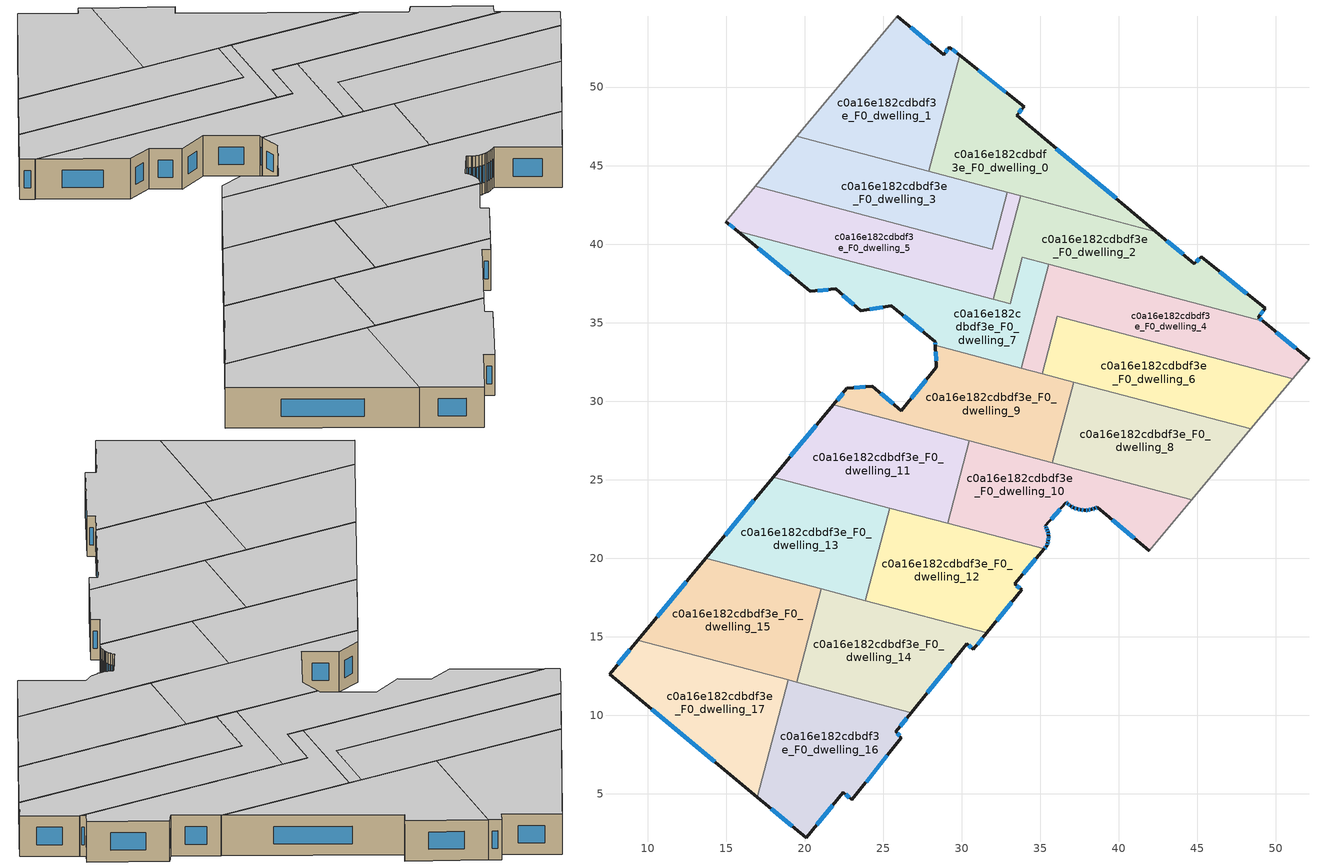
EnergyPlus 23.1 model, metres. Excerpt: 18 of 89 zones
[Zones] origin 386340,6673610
c0a16e182cdbdf3e_F0_dwelling_0
 floor ground (EU_floor_Construction): 33.98,48.74 33.51,48.2 42.38,40.8 27.92,44.63 29.88,52.02 z0
 wall outside (EU_wall_Construction): 42.38,40.8 33.51,48.2 33.98,48.74 29.88,52.02 z0:3
 wall to c0a16e182cdbdf3e_F0_dwelling_1 (EU_wall_Construction): 29.88,52.02 27.92,44.63 z0:3
 wall to c0a16e182cdbdf3e_F0_dwelling_2 (EU_wall_Construction): 33.78,43.08 42.38,40.8 z0:3
 wall to c0a16e182cdbdf3e_F0_dwelling_5 (EU_wall_Construction): 32.92,43.31 33.78,43.08 z0:3
 wall to c0a16e182cdbdf3e_F0_dwelling_3 (EU_wall_Construction): 27.92,44.63 32.92,43.31 z0:3
 window (EU_Window_Construction): 39.84,42.91 36.04,46.08 / 32.81,49.68 31.05,51.08 / 33.64,48.35 33.85,48.59 z0.86:2.14
 ceiling to c0a16e182cdbdf3e_F1_dwelling_0 (EU_floor_Construction): 42.38,40.8 33.51,48.2 33.98,48.74 29.88,52.02 27.92,44.63 z3
c0a16e182cdbdf3e_F0_dwelling_1
 floor ground (EU_floor_Construction): 29.21,52.55 29.88,52.02 27.92,44.63 19.52,46.86 25.91,54.53 28.86,52.07 z0
 wall outside (EU_wall_Construction): 29.88,52.02 29.21,52.55 28.86,52.07 25.91,54.53 z0:3
 wall adiabatic (EU_wall_Construction): 25.91,54.53 19.52,46.86 z0:3
 wall to c0a16e182cdbdf3e_F0_dwelling_3 (EU_wall_Construction): 19.52,46.86 27.92,44.63 z0:3
 window (EU_Window_Construction): 28.02,52.77 26.76,53.82 / 29.11,52.41 28.96,52.21 / 29.69,52.17 29.4,52.4 z0.86:2.14
 ceiling to c0a16e182cdbdf3e_F1_dwelling_1 (EU_floor_Construction): 27.92,44.63 29.88,52.02 29.21,52.55 28.86,52.07 25.91,54.53 19.52,46.86 z3
c0a16e182cdbdf3e_F0_dwelling_10
 floor ground (EU_floor_Construction): 44.65,23.71 41.95,20.47 38.65,23.24 38.5,23.17 38.28,23.11 38.05,23.07 37.89,23.06 37.82,23.06 37.6,23.08 37.58,23.08 37.36,23.13 37.14,23.21 36.97,23.3 36.94,23.32 36.75,23.46 36.65,23.54 35.33,22.06 35.38,21.97 35.46,21.81 35.51,21.64 35.53,21.48 35.54,21.4 35.54,21.3 35.52,21.13 35.48,20.97 35.42,20.8 35.39,20.73 35.27,20.59 29.11,22.22 30.5,27.46 z0
 wall outside (EU_wall_Construction): 35.27,20.59 35.39,20.73 35.42,20.8 35.48,20.97 35.52,21.13 35.54,21.3 35.54,21.4 35.53,21.48 35.51,21.64 35.46,21.81 35.38,21.97 35.33,22.06 36.65,23.54 36.75,23.46 36.94,23.32 36.97,23.3 37.14,23.21 37.36,23.13 37.58,23.08 37.6,23.08 37.82,23.06 37.89,23.06 38.05,23.07 38.28,23.11 38.5,23.17 38.65,23.24 41.95,20.47 z0:3
 wall to c0a16e182cdbdf3e_F0_dwelling_11 (EU_wall_Construction): 30.5,27.46 29.11,22.22 z0:3
 wall adiabatic (EU_wall_Construction): 41.95,20.47 44.65,23.71 z0:3
 wall to c0a16e182cdbdf3e_F0_dwelling_12 (EU_wall_Construction): 29.11,22.22 35.27,20.59 z0:3
 wall to c0a16e182cdbdf3e_F0_dwelling_8 (EU_wall_Construction): 44.65,23.71 35.78,26.07 z0:3
 wall to c0a16e182cdbdf3e_F0_dwelling_9 (EU_wall_Construction): 35.78,26.07 30.5,27.46 z0:3
 window (EU_Window_Construction): 35.49,21.69 35.47,21.76 / 35.53,21.52 35.51,21.6 / 35.54,21.33 35.54,21.37 / 35.53,21.18 35.54,21.26 / 35.5,21.01 35.51,21.09 / 35.44,20.85 35.47,20.92 / 35.3,20.63 35.35,20.69 / 39.59,22.45 41.01,21.26 / 38.54,23.19 38.6,23.22 / 38.34,23.12 38.43,23.15 / 38.11,23.08 38.21,23.09 / 37.93,23.06 38,23.07 / 37.66,23.07 37.75,23.06 / 37.42,23.12 37.52,23.1 / 37.2,23.19 37.3,23.16 / 37.02,23.28 37.09,23.24 / 36.8,23.42 36.88,23.36 / 36.68,23.52 36.72,23.48 / 35.71,22.48 36.27,23.12 / 35.37,21.99 35.35,22.03 / 35.43,21.85 35.4,21.92 z0.86:2.14
 ceiling to c0a16e182cdbdf3e_F1_dwelling_10 (EU_floor_Construction): 41.95,20.47 44.65,23.71 30.5,27.46 29.11,22.22 35.27,20.59 35.39,20.73 35.42,20.8 35.48,20.97 35.52,21.13 35.54,21.3 35.54,21.4 35.53,21.48 35.51,21.64 35.46,21.81 35.38,21.97 35.33,22.06 36.65,23.54 36.75,23.46 36.94,23.32 36.97,23.3 37.14,23.21 37.36,23.13 37.58,23.08 37.6,23.08 37.82,23.06 37.89,23.06 38.05,23.07 38.28,23.11 38.5,23.17 38.65,23.24 z3
c0a16e182cdbdf3e_F0_dwelling_11
 floor ground (EU_floor_Construction): 30.5,27.46 29.11,22.22 18.01,25.16 21.83,29.76 z0
 wall outside (EU_wall_Construction): 21.83,29.76 18.01,25.16 z0:3
 wall to c0a16e182cdbdf3e_F0_dwelling_9 (EU_wall_Construction): 30.5,27.46 21.83,29.76 z0:3
 wall to c0a16e182cdbdf3e_F0_dwelling_13 (EU_wall_Construction): 18.01,25.16 25.44,23.19 z0:3
 wall to c0a16e182cdbdf3e_F0_dwelling_12 (EU_wall_Construction): 25.44,23.19 29.11,22.22 z0:3
 window (EU_Window_Construction): 20.74,28.45 19.1,26.48 z0.86:2.14
 ceiling to c0a16e182cdbdf3e_F1_dwelling_11 (EU_floor_Construction): 29.11,22.22 30.5,27.46 21.83,29.76 18.01,25.16 z3
c0a16e182cdbdf3e_F0_dwelling_12
 floor ground (EU_floor_Construction): 35.27,20.59 33.4,18.36 33.84,17.99 31.61,15.25 23.88,17.3 25.44,23.19 z0
 wall outside (EU_wall_Construction): 31.61,15.25 33.84,17.99 33.4,18.36 35.27,20.59 z0:3
 wall to c0a16e182cdbdf3e_F0_dwelling_13 (EU_wall_Construction): 25.44,23.19 23.88,17.3 z0:3
 wall to c0a16e182cdbdf3e_F0_dwelling_14 (EU_wall_Construction): 23.88,17.3 31.61,15.25 z0:3
 window (EU_Window_Construction): 33.71,18.09 33.52,18.25 / 32.25,16.03 33.2,17.2 / 33.93,18.99 34.73,19.95 z0.86:2.14
 ceiling to c0a16e182cdbdf3e_F1_dwelling_12 (EU_floor_Construction): 33.84,17.99 33.4,18.36 35.27,20.59 25.44,23.19 23.88,17.3 31.61,15.25 z3
c0a16e182cdbdf3e_F0_dwelling_13
 floor ground (EU_floor_Construction): 25.44,23.19 23.88,17.3 13.71,19.99 18.01,25.16 z0
 wall outside (EU_wall_Construction): 18.01,25.16 13.71,19.99 z0:3
 wall to c0a16e182cdbdf3e_F0_dwelling_15 (EU_wall_Construction): 13.71,19.99 21.07,18.04 z0:3
 wall to c0a16e182cdbdf3e_F0_dwelling_14 (EU_wall_Construction): 21.07,18.04 23.88,17.3 z0:3
 window (EU_Window_Construction): 16.78,23.69 14.94,21.47 z0.86:2.14
 ceiling to c0a16e182cdbdf3e_F1_dwelling_13 (EU_floor_Construction): 23.88,17.3 25.44,23.19 18.01,25.16 13.71,19.99 z3
c0a16e182cdbdf3e_F0_dwelling_14
 floor ground (EU_floor_Construction): 31.61,15.25 30.75,14.19 30.33,14.54 26.8,10.17 19.49,12.1 21.07,18.04 z0
 wall outside (EU_wall_Construction): 26.8,10.17 30.33,14.54 30.75,14.19 31.61,15.25 z0:3
 wall to c0a16e182cdbdf3e_F0_dwelling_15 (EU_wall_Construction): 21.07,18.04 19.49,12.1 z0:3
 wall to c0a16e182cdbdf3e_F0_dwelling_16 (EU_wall_Construction): 19.49,12.1 26.8,10.17 z0:3
 window (EU_Window_Construction): 30.45,14.44 30.63,14.29 / 27.81,11.42 29.32,13.29 / 31,14.49 31.36,14.95 z0.86:2.14
 ceiling to c0a16e182cdbdf3e_F1_dwelling_14 (EU_floor_Construction): 30.75,14.19 31.61,15.25 21.07,18.04 19.49,12.1 26.8,10.17 30.33,14.54 z3
c0a16e182cdbdf3e_F0_dwelling_15
 floor ground (EU_floor_Construction): 21.07,18.04 19.49,12.1 9.38,14.79 13.71,19.99 z0
 wall outside (EU_wall_Construction): 13.71,19.99 9.38,14.79 z0:3
 wall to c0a16e182cdbdf3e_F0_dwelling_17 (EU_wall_Construction): 9.38,14.79 18.96,12.25 z0:3
 wall to c0a16e182cdbdf3e_F0_dwelling_16 (EU_wall_Construction): 18.96,12.25 19.5,12.1 z0:3
 window (EU_Window_Construction): 12.47,18.51 10.62,16.27 z0.86:2.14
 ceiling to c0a16e182cdbdf3e_F1_dwelling_15 (EU_floor_Construction): 19.49,12.1 21.07,18.04 13.71,19.99 9.38,14.79 z3
c0a16e182cdbdf3e_F0_dwelling_16
 floor ground (EU_floor_Construction): 26.8,10.17 25.81,8.95 26.16,8.57 23.02,4.61 22.46,5.08 20.09,2.18 16.98,4.78 18.96,12.25 z0
 wall outside (EU_wall_Construction): 16.98,4.78 20.09,2.18 22.46,5.08 23.02,4.61 26.16,8.57 25.81,8.95 26.8,10.17 z0:3
 wall to c0a16e182cdbdf3e_F0_dwelling_17 (EU_wall_Construction): 18.96,12.25 16.98,4.78 z0:3
 window (EU_Window_Construction): 22.62,4.95 22.86,4.75 / 20.77,3.01 21.78,4.25 / 17.87,4.04 19.2,2.92 / 26.09,9.3 26.51,9.82 / 26.06,8.68 25.91,8.84 / 23.92,5.74 25.27,7.44 z0.86:2.14
 ceiling to c0a16e182cdbdf3e_F1_dwelling_16 (EU_floor_Construction): 23.02,4.61 26.16,8.57 25.81,8.95 26.8,10.17 18.96,12.25 16.98,4.78 20.09,2.18 22.46,5.08 z3
c0a16e182cdbdf3e_F0_dwelling_17
 floor ground (EU_floor_Construction): 18.96,12.25 16.98,4.78 7.58,12.62 9.38,14.79 z0
 wall outside (EU_wall_Construction): 9.38,14.79 7.58,12.62 16.98,4.78 z0:3
 window (EU_Window_Construction): 8.87,14.17 8.09,13.24 / 10.26,10.38 14.29,7.02 z0.86:2.14
 ceiling to c0a16e182cdbdf3e_F1_dwelling_17 (EU_floor_Construction): 16.98,4.78 18.96,12.25 9.38,14.79 7.58,12.62 z3
c0a16e182cdbdf3e_F0_dwelling_2
 floor ground (EU_floor_Construction): 45.28,39.19 49.33,35.91 48.9,35.36 49.22,35.09 33.87,39.16 33.09,36.22 32.03,36.5 33.78,43.08 42.38,40.8 44.82,38.76 z0
 wall outside (EU_wall_Construction): 49.22,35.09 48.9,35.36 49.33,35.91 45.28,39.19 44.82,38.76 42.38,40.8 z0:3
 wall to c0a16e182cdbdf3e_F0_dwelling_7 (EU_wall_Construction): 32.03,36.5 33.09,36.22 33.87,39.16 35.55,38.71 z0:3
 wall to c0a16e182cdbdf3e_F0_dwelling_5 (EU_wall_Construction): 33.78,43.08 32.03,36.5 z0:3
 wall to c0a16e182cdbdf3e_F0_dwelling_4 (EU_wall_Construction): 35.55,38.71 49.22,35.09 z0:3
 window (EU_Window_Construction): 45.15,39.07 44.95,38.88 / 48.17,36.85 46.43,38.25 / 49.02,35.52 49.2,35.75 / 49.13,35.16 48.99,35.28 / 44.12,39.34 43.07,40.22 z0.86:2.14
 ceiling to c0a16e182cdbdf3e_F1_dwelling_2 (EU_floor_Construction): 49.22,35.09 48.9,35.36 49.33,35.91 45.28,39.19 44.82,38.76 42.38,40.8 33.78,43.08 32.03,36.5 33.09,36.22 33.87,39.16 z3
c0a16e182cdbdf3e_F0_dwelling_3
 floor ground (EU_floor_Construction): 32.92,43.31 31.96,39.67 16.85,43.67 19.52,46.86 z0
 wall to c0a16e182cdbdf3e_F0_dwelling_5 (EU_wall_Construction): 16.85,43.67 31.96,39.67 32.92,43.31 z0:3
 wall adiabatic (EU_wall_Construction): 19.52,46.86 16.85,43.67 z0:3
 ceiling to c0a16e182cdbdf3e_F1_dwelling_3 (EU_floor_Construction): 31.96,39.67 32.92,43.31 19.52,46.86 16.85,43.67 z3
c0a16e182cdbdf3e_F0_dwelling_4
 floor ground (EU_floor_Construction): 49.22,35.09 52.13,32.67 51.1,31.44 36.11,35.42 35.14,31.75 33.8,32.11 35.55,38.71 z0
 wall outside (EU_wall_Construction): 52.13,32.67 49.22,35.09 z0:3
 wall adiabatic (EU_wall_Construction): 51.1,31.44 52.13,32.67 z0:3
 wall to c0a16e182cdbdf3e_F0_dwelling_6 (EU_wall_Construction): 35.14,31.75 36.11,35.42 51.1,31.44 z0:3
 wall to c0a16e182cdbdf3e_F0_dwelling_7 (EU_wall_Construction): 35.55,38.71 33.8,32.11 z0:3
 wall to c0a16e182cdbdf3e_F0_dwelling_9 (EU_wall_Construction): 33.8,32.11 35.14,31.75 z0:3
 window (EU_Window_Construction): 51.3,33.36 50.05,34.4 z0.86:2.14
 ceiling to c0a16e182cdbdf3e_F1_dwelling_4 (EU_floor_Construction): 51.1,31.44 52.13,32.67 49.22,35.09 35.55,38.71 33.8,32.11 35.14,31.75 36.11,35.42 z3
c0a16e182cdbdf3e_F0_dwelling_5
 floor ground (EU_floor_Construction): 33.78,43.08 32.03,36.5 15.74,40.82 14.99,41.44 16.85,43.67 31.96,39.67 32.92,43.31 z0
 wall outside (EU_wall_Construction): 14.99,41.44 15.74,40.82 z0:3
 wall adiabatic (EU_wall_Construction): 16.85,43.67 14.99,41.44 z0:3
 wall to c0a16e182cdbdf3e_F0_dwelling_7 (EU_wall_Construction): 15.74,40.82 32.03,36.5 z0:3
 window (EU_Window_Construction): 15.2,41.26 15.52,41 z0.86:2.14
 ceiling to c0a16e182cdbdf3e_F1_dwelling_5 (EU_floor_Construction): 32.03,36.5 33.78,43.08 32.92,43.31 31.96,39.67 16.85,43.67 14.99,41.44 15.74,40.82 z3
c0a16e182cdbdf3e_F0_dwelling_6
 floor ground (EU_floor_Construction): 51.1,31.44 48.42,28.23 35.14,31.75 36.11,35.42 z0
 wall adiabatic (EU_wall_Construction): 48.42,28.23 51.1,31.44 z0:3
 wall to c0a16e182cdbdf3e_F0_dwelling_8 (EU_wall_Construction): 37.15,31.22 48.42,28.23 z0:3
 wall to c0a16e182cdbdf3e_F0_dwelling_9 (EU_wall_Construction): 35.14,31.75 37.15,31.22 z0:3
 ceiling to c0a16e182cdbdf3e_F1_dwelling_6 (EU_floor_Construction): 48.42,28.23 51.1,31.44 36.11,35.42 35.14,31.75 z3
c0a16e182cdbdf3e_F0_dwelling_7
 floor ground (EU_floor_Construction): 35.55,38.71 33.8,32.11 28.33,33.55 28.32,33.79 25.53,36.08 23.59,35.75 21.98,37.15 20.38,36.99 15.74,40.82 33.09,36.22 33.87,39.16 z0
 wall outside (EU_wall_Construction): 15.74,40.82 20.38,36.99 21.98,37.15 23.59,35.75 25.53,36.08 28.32,33.79 28.33,33.55 z0:3
 wall to c0a16e182cdbdf3e_F0_dwelling_9 (EU_wall_Construction): 28.33,33.55 33.8,32.11 z0:3
 window (EU_Window_Construction): 24.15,35.84 24.98,35.99 / 22.44,36.75 23.13,36.15 / 20.84,37.04 21.52,37.1 / 17.06,39.73 19.05,38.09 / 28.32,33.73 28.33,33.62 / 26.33,35.43 27.52,34.45 z0.86:2.14
 ceiling to c0a16e182cdbdf3e_F1_dwelling_7 (EU_floor_Construction): 33.8,32.11 35.55,38.71 33.87,39.16 33.09,36.22 15.74,40.82 20.38,36.99 21.98,37.15 23.59,35.75 25.53,36.08 28.32,33.79 28.33,33.55 z3
c0a16e182cdbdf3e_F0_dwelling_8
 floor ground (EU_floor_Construction): 48.42,28.23 44.65,23.71 35.78,26.07 37.15,31.22 z0
 wall to c0a16e182cdbdf3e_F0_dwelling_9 (EU_wall_Construction): 37.15,31.22 35.78,26.07 z0:3
 wall adiabatic (EU_wall_Construction): 44.65,23.71 48.42,28.23 z0:3
 ceiling to c0a16e182cdbdf3e_F1_dwelling_8 (EU_floor_Construction): 44.65,23.71 48.42,28.23 37.15,31.22 35.78,26.07 z3
c0a16e182cdbdf3e_F0_dwelling_9
 floor ground (EU_floor_Construction): 37.15,31.22 35.78,26.07 21.83,29.76 22.7,30.81 24.32,30.95 26.17,29.4 28.4,32.17 28.33,33.55 z0
 wall outside (EU_wall_Construction): 28.33,33.55 28.4,32.17 26.17,29.4 24.32,30.95 22.7,30.81 21.83,29.76 z0:3
 window (EU_Window_Construction): 28.35,33.16 28.38,32.56 / 22.45,30.51 22.08,30.06 / 23.85,30.91 23.16,30.85 / 25.64,29.84 24.85,30.5 / 27.76,31.38 26.81,30.19 z0.86:2.14
 ceiling to c0a16e182cdbdf3e_F1_dwelling_9 (EU_floor_Construction): 35.78,26.07 37.15,31.22 28.33,33.55 28.4,32.17 26.17,29.4 24.32,30.95 22.7,30.81 21.83,29.76 z3
[Building]
EU S2 Campaign: North Axis=0; Terrain=City; Solar Distribution=FullExterior
[Site:Location]
Helsinki-Vantaa.AP: Latitude=60.317; Longitude=24.963; Time Zone=2; Elevation=54.6
[SizingPeriod:WeatherFileDays]
AnnualSizingPeriod: Begin Month=1; Begin Day of Month=1; End Month=12; End Day of Month=31; Day of Week for Start Day=Monday; Use Weather File Daylight Saving Period=No; Use Weather File Rain and Snow Indicators=No
[MATERIAL]
EU_InternalMass_Material: Roughness=MediumRough; Thickness=0.1; Conductivity=1; Density=1800; Specific Heat=900; Thermal Absorptance=0.9; Solar Absorptance=0.7; Visible Absorptance=0.7
[MATERIAL:NOMASS] Roughness=MediumRough; Thermal Absorptance=0.9; Solar Absorptance=0.7; Visible Absorptance=0.7
Name | Thermal Resistance
EU_wall_NoMass | 1.10183
EU_floor_NoMass | 1.70606
[WINDOWMATERIAL:SIMPLEGLAZINGSYSTEM]
EU_Window_SimpleGlazing: UFactor=3.11035; Solar Heat Gain Coefficient=0.8; Visible Transmittance=0.8
[CONSTRUCTION]
EU_wall_Construction: EU_wall_NoMass
EU_floor_Construction: EU_floor_NoMass
EU_Window_Construction: EU_Window_SimpleGlazing
EU_InternalMass_Construction: EU_InternalMass_Material
[ZONE] Type=1; Multiplier=1; Ceiling Height=autocalculate; Floor Area=autocalculate; Part of Total Floor Area=Yes
Name | Volume
c0a16e182cdbdf3e_F0_dwelling_0 | 166.562
c0a16e182cdbdf3e_F0_dwelling_1 | 166.55
c0a16e182cdbdf3e_F0_dwelling_10; c0a16e182cdbdf3e_F0_dwelling_13; c0a16e182cdbdf3e_F0_dwelling_5 | 166.548
c0a16e182cdbdf3e_F0_dwelling_11; c0a16e182cdbdf3e_F0_dwelling_17 | 166.558
c0a16e182cdbdf3e_F0_dwelling_12 | 166.542
c0a16e182cdbdf3e_F0_dwelling_14 | 166.56
c0a16e182cdbdf3e_F0_dwelling_15 | 166.57
c0a16e182cdbdf3e_F0_dwelling_16 | 166.552
c0a16e182cdbdf3e_F0_dwelling_2 | 166.564
c0a16e182cdbdf3e_F0_dwelling_3 | 166.549
c0a16e182cdbdf3e_F0_dwelling_4; c0a16e182cdbdf3e_F0_dwelling_6 | 166.534
c0a16e182cdbdf3e_F0_dwelling_7 | 166.573
c0a16e182cdbdf3e_F0_dwelling_8 | 166.567
c0a16e182cdbdf3e_F0_dwelling_9 | 166.571
[INTERNALMASS] Construction=EU_InternalMass_Construction
Name | Zone or ZoneList | Surface Area
c0a16e182cdbdf3e_F0_dwelling_0_EU_InternalMass | c0a16e182cdbdf3e_F0_dwelling_0 | 55.5219
c0a16e182cdbdf3e_F0_dwelling_1_EU_InternalMass | c0a16e182cdbdf3e_F0_dwelling_1 | 55.516
c0a16e182cdbdf3e_F0_dwelling_2_EU_InternalMass | c0a16e182cdbdf3e_F0_dwelling_2 | 55.5218
c0a16e182cdbdf3e_F0_dwelling_3_EU_InternalMass | c0a16e182cdbdf3e_F0_dwelling_3 | 55.5168
c0a16e182cdbdf3e_F0_dwelling_4_EU_InternalMass | c0a16e182cdbdf3e_F0_dwelling_4 | 55.5119
c0a16e182cdbdf3e_F0_dwelling_5_EU_InternalMass | c0a16e182cdbdf3e_F0_dwelling_5 | 55.5164
c0a16e182cdbdf3e_F0_dwelling_6_EU_InternalMass | c0a16e182cdbdf3e_F0_dwelling_6 | 55.5115
c0a16e182cdbdf3e_F0_dwelling_7_EU_InternalMass | c0a16e182cdbdf3e_F0_dwelling_7 | 55.522
c0a16e182cdbdf3e_F0_dwelling_8_EU_InternalMass | c0a16e182cdbdf3e_F0_dwelling_8 | 55.5225
c0a16e182cdbdf3e_F0_dwelling_9_EU_InternalMass | c0a16e182cdbdf3e_F0_dwelling_9 | 55.5237
c0a16e182cdbdf3e_F0_dwelling_10_EU_InternalMass | c0a16e182cdbdf3e_F0_dwelling_10 | 55.5167
c0a16e182cdbdf3e_F0_dwelling_11_EU_InternalMass | c0a16e182cdbdf3e_F0_dwelling_11 | 55.518
c0a16e182cdbdf3e_F0_dwelling_12_EU_InternalMass | c0a16e182cdbdf3e_F0_dwelling_12 | 55.5139
c0a16e182cdbdf3e_F0_dwelling_13_EU_InternalMass | c0a16e182cdbdf3e_F0_dwelling_13 | 55.5158
c0a16e182cdbdf3e_F0_dwelling_14_EU_InternalMass | c0a16e182cdbdf3e_F0_dwelling_14 | 55.5206
c0a16e182cdbdf3e_F0_dwelling_15_EU_InternalMass | c0a16e182cdbdf3e_F0_dwelling_15 | 55.5231
c0a16e182cdbdf3e_F0_dwelling_16_EU_InternalMass | c0a16e182cdbdf3e_F0_dwelling_16 | 55.5162
c0a16e182cdbdf3e_F0_dwelling_17_EU_InternalMass | c0a16e182cdbdf3e_F0_dwelling_17 | 55.5173
[OTHEREQUIPMENT] Fuel Type=Electricity; Design Level Calculation Method=Watts/Area; Power per Zone Floor Area=1; Fraction Latent=0; Fraction Radiant=0; Fraction Lost=0; Carbon Dioxide Generation Rate=0; EndUse Subcategory=EU_Step8_InternalGains
Name | Zone or ZoneList or Space or SpaceList | Schedule
EU_Step8_InternalGain_c0a16e182cdbdf3e_F0_dwelling_0_f000 | c0a16e182cdbdf3e_F0_dwelling_0 | EU_Step8_GainSchedule_c0a16e182cdbdf3e_F0_dwelling_0_f000
EU_Step8_InternalGain_c0a16e182cdbdf3e_F0_dwelling_1_f000 | c0a16e182cdbdf3e_F0_dwelling_1 | EU_Step8_GainSchedule_c0a16e182cdbdf3e_F0_dwelling_1_f000
EU_Step8_InternalGain_c0a16e182cdbdf3e_F0_dwelling_2_f000 | c0a16e182cdbdf3e_F0_dwelling_2 | EU_Step8_GainSchedule_c0a16e182cdbdf3e_F0_dwelling_2_f000
EU_Step8_InternalGain_c0a16e182cdbdf3e_F0_dwelling_3_f000 | c0a16e182cdbdf3e_F0_dwelling_3 | EU_Step8_GainSchedule_c0a16e182cdbdf3e_F0_dwelling_3_f000
EU_Step8_InternalGain_c0a16e182cdbdf3e_F0_dwelling_4_f000 | c0a16e182cdbdf3e_F0_dwelling_4 | EU_Step8_GainSchedule_c0a16e182cdbdf3e_F0_dwelling_4_f000
EU_Step8_InternalGain_c0a16e182cdbdf3e_F0_dwelling_5_f000 | c0a16e182cdbdf3e_F0_dwelling_5 | EU_Step8_GainSchedule_c0a16e182cdbdf3e_F0_dwelling_5_f000
EU_Step8_InternalGain_c0a16e182cdbdf3e_F0_dwelling_6_f000 | c0a16e182cdbdf3e_F0_dwelling_6 | EU_Step8_GainSchedule_c0a16e182cdbdf3e_F0_dwelling_6_f000
EU_Step8_InternalGain_c0a16e182cdbdf3e_F0_dwelling_7_f000 | c0a16e182cdbdf3e_F0_dwelling_7 | EU_Step8_GainSchedule_c0a16e182cdbdf3e_F0_dwelling_7_f000
EU_Step8_InternalGain_c0a16e182cdbdf3e_F0_dwelling_8_f000 | c0a16e182cdbdf3e_F0_dwelling_8 | EU_Step8_GainSchedule_c0a16e182cdbdf3e_F0_dwelling_8_f000
EU_Step8_InternalGain_c0a16e182cdbdf3e_F0_dwelling_9_f000 | c0a16e182cdbdf3e_F0_dwelling_9 | EU_Step8_GainSchedule_c0a16e182cdbdf3e_F0_dwelling_9_f000
EU_Step8_InternalGain_c0a16e182cdbdf3e_F0_dwelling_10_f000 | c0a16e182cdbdf3e_F0_dwelling_10 | EU_Step8_GainSchedule_c0a16e182cdbdf3e_F0_dwelling_10_f000
EU_Step8_InternalGain_c0a16e182cdbdf3e_F0_dwelling_11_f000 | c0a16e182cdbdf3e_F0_dwelling_11 | EU_Step8_GainSchedule_c0a16e182cdbdf3e_F0_dwelling_11_f000
EU_Step8_InternalGain_c0a16e182cdbdf3e_F0_dwelling_12_f000 | c0a16e182cdbdf3e_F0_dwelling_12 | EU_Step8_GainSchedule_c0a16e182cdbdf3e_F0_dwelling_12_f000
EU_Step8_InternalGain_c0a16e182cdbdf3e_F0_dwelling_13_f000 | c0a16e182cdbdf3e_F0_dwelling_13 | EU_Step8_GainSchedule_c0a16e182cdbdf3e_F0_dwelling_13_f000
EU_Step8_InternalGain_c0a16e182cdbdf3e_F0_dwelling_14_f000 | c0a16e182cdbdf3e_F0_dwelling_14 | EU_Step8_GainSchedule_c0a16e182cdbdf3e_F0_dwelling_14_f000
EU_Step8_InternalGain_c0a16e182cdbdf3e_F0_dwelling_15_f000 | c0a16e182cdbdf3e_F0_dwelling_15 | EU_Step8_GainSchedule_c0a16e182cdbdf3e_F0_dwelling_15_f000
EU_Step8_InternalGain_c0a16e182cdbdf3e_F0_dwelling_16_f000 | c0a16e182cdbdf3e_F0_dwelling_16 | EU_Step8_GainSchedule_c0a16e182cdbdf3e_F0_dwelling_16_f000
EU_Step8_InternalGain_c0a16e182cdbdf3e_F0_dwelling_17_f000 | c0a16e182cdbdf3e_F0_dwelling_17 | EU_Step8_GainSchedule_c0a16e182cdbdf3e_F0_dwelling_17_f000
[ZONEVENTILATION:DESIGNFLOWRATE] Schedule=EU_AlwaysOn; Design Flow Rate Calculation Method=AirChanges/Hour; Air Changes per Hour=0.756316; Ventilation Type=Natural; Fan Pressure Rise=0; Fan Total Efficiency=1; Constant Term Coefficient=1; Temperature Term Coefficient=0; Velocity Term Coefficient=0; Velocity Squared Term Coefficient=0; Minimum Indoor Temperature=-100; Maximum Indoor Temperature=100; Delta Temperature=-100; Minimum Outdoor Temperature=-100; Maximum Outdoor Temperature=100; Maximum Wind Speed=40
Name | Zone or ZoneList or Space or SpaceList
EU_ConstantAir_c0a16e182cdbdf3e_F0_dwelling_0 | c0a16e182cdbdf3e_F0_dwelling_0
EU_ConstantAir_c0a16e182cdbdf3e_F0_dwelling_1 | c0a16e182cdbdf3e_F0_dwelling_1
EU_ConstantAir_c0a16e182cdbdf3e_F0_dwelling_2 | c0a16e182cdbdf3e_F0_dwelling_2
EU_ConstantAir_c0a16e182cdbdf3e_F0_dwelling_3 | c0a16e182cdbdf3e_F0_dwelling_3
EU_ConstantAir_c0a16e182cdbdf3e_F0_dwelling_4 | c0a16e182cdbdf3e_F0_dwelling_4
EU_ConstantAir_c0a16e182cdbdf3e_F0_dwelling_5 | c0a16e182cdbdf3e_F0_dwelling_5
EU_ConstantAir_c0a16e182cdbdf3e_F0_dwelling_6 | c0a16e182cdbdf3e_F0_dwelling_6
EU_ConstantAir_c0a16e182cdbdf3e_F0_dwelling_7 | c0a16e182cdbdf3e_F0_dwelling_7
EU_ConstantAir_c0a16e182cdbdf3e_F0_dwelling_8 | c0a16e182cdbdf3e_F0_dwelling_8
EU_ConstantAir_c0a16e182cdbdf3e_F0_dwelling_9 | c0a16e182cdbdf3e_F0_dwelling_9
EU_ConstantAir_c0a16e182cdbdf3e_F0_dwelling_10 | c0a16e182cdbdf3e_F0_dwelling_10
EU_ConstantAir_c0a16e182cdbdf3e_F0_dwelling_11 | c0a16e182cdbdf3e_F0_dwelling_11
EU_ConstantAir_c0a16e182cdbdf3e_F0_dwelling_12 | c0a16e182cdbdf3e_F0_dwelling_12
EU_ConstantAir_c0a16e182cdbdf3e_F0_dwelling_13 | c0a16e182cdbdf3e_F0_dwelling_13
EU_ConstantAir_c0a16e182cdbdf3e_F0_dwelling_14 | c0a16e182cdbdf3e_F0_dwelling_14
EU_ConstantAir_c0a16e182cdbdf3e_F0_dwelling_15 | c0a16e182cdbdf3e_F0_dwelling_15
EU_ConstantAir_c0a16e182cdbdf3e_F0_dwelling_16 | c0a16e182cdbdf3e_F0_dwelling_16
EU_ConstantAir_c0a16e182cdbdf3e_F0_dwelling_17 | c0a16e182cdbdf3e_F0_dwelling_17
[HVACTEMPLATE:THERMOSTAT] Constant Heating Setpoint=20; Constant Cooling Setpoint=50
EU_HeatOnly_c0a16e182cdbdf3e_F0_dwelling_0; EU_HeatOnly_c0a16e182cdbdf3e_F0_dwelling_1; EU_HeatOnly_c0a16e182cdbdf3e_F0_dwelling_2; EU_HeatOnly_c0a16e182cdbdf3e_F0_dwelling_3; EU_HeatOnly_c0a16e182cdbdf3e_F0_dwelling_4; EU_HeatOnly_c0a16e182cdbdf3e_F0_dwelling_5; EU_HeatOnly_c0a16e182cdbdf3e_F0_dwelling_6; EU_HeatOnly_c0a16e182cdbdf3e_F0_dwelling_7; EU_HeatOnly_c0a16e182cdbdf3e_F0_dwelling_8; EU_HeatOnly_c0a16e182cdbdf3e_F0_dwelling_9; EU_HeatOnly_c0a16e182cdbdf3e_F0_dwelling_10; EU_HeatOnly_c0a16e182cdbdf3e_F0_dwelling_11; EU_HeatOnly_c0a16e182cdbdf3e_F0_dwelling_12; EU_HeatOnly_c0a16e182cdbdf3e_F0_dwelling_13; EU_HeatOnly_c0a16e182cdbdf3e_F0_dwelling_14; EU_HeatOnly_c0a16e182cdbdf3e_F0_dwelling_15; EU_HeatOnly_c0a16e182cdbdf3e_F0_dwelling_16; EU_HeatOnly_c0a16e182cdbdf3e_F0_dwelling_17; EU_HeatOnly_c0a16e182cdbdf3e_F1_dwelling_0; EU_HeatOnly_c0a16e182cdbdf3e_F1_dwelling_1; EU_HeatOnly_c0a16e182cdbdf3e_F1_dwelling_2; EU_HeatOnly_c0a16e182cdbdf3e_F1_dwelling_3; EU_HeatOnly_c0a16e182cdbdf3e_F1_dwelling_4; EU_HeatOnly_c0a16e182cdbdf3e_F1_dwelling_5; EU_HeatOnly_c0a16e182cdbdf3e_F1_dwelling_6; EU_HeatOnly_c0a16e182cdbdf3e_F1_dwelling_7; EU_HeatOnly_c0a16e182cdbdf3e_F1_dwelling_8; EU_HeatOnly_c0a16e182cdbdf3e_F1_dwelling_9; EU_HeatOnly_c0a16e182cdbdf3e_F1_dwelling_10; EU_HeatOnly_c0a16e182cdbdf3e_F1_dwelling_11; EU_HeatOnly_c0a16e182cdbdf3e_F1_dwelling_12; EU_HeatOnly_c0a16e182cdbdf3e_F1_dwelling_13; EU_HeatOnly_c0a16e182cdbdf3e_F1_dwelling_14; EU_HeatOnly_c0a16e182cdbdf3e_F1_dwelling_15; EU_HeatOnly_c0a16e182cdbdf3e_F1_dwelling_16; EU_HeatOnly_c0a16e182cdbdf3e_F1_dwelling_17; EU_HeatOnly_c0a16e182cdbdf3e_F2_dwelling_0; EU_HeatOnly_c0a16e182cdbdf3e_F2_dwelling_1; EU_HeatOnly_c0a16e182cdbdf3e_F2_dwelling_2; EU_HeatOnly_c0a16e182cdbdf3e_F2_dwelling_3; EU_HeatOnly_c0a16e182cdbdf3e_F2_dwelling_4; EU_HeatOnly_c0a16e182cdbdf3e_F2_dwelling_5; EU_HeatOnly_c0a16e182cdbdf3e_F2_dwelling_6; EU_HeatOnly_c0a16e182cdbdf3e_F2_dwelling_7; EU_HeatOnly_c0a16e182cdbdf3e_F2_dwelling_8; EU_HeatOnly_c0a16e182cdbdf3e_F2_dwelling_9; EU_HeatOnly_c0a16e182cdbdf3e_F2_dwelling_10; EU_HeatOnly_c0a16e182cdbdf3e_F2_dwelling_11; EU_HeatOnly_c0a16e182cdbdf3e_F2_dwelling_12; EU_HeatOnly_c0a16e182cdbdf3e_F2_dwelling_13; EU_HeatOnly_c0a16e182cdbdf3e_F2_dwelling_14; EU_HeatOnly_c0a16e182cdbdf3e_F2_dwelling_15; EU_HeatOnly_c0a16e182cdbdf3e_F2_dwelling_16; EU_HeatOnly_c0a16e182cdbdf3e_F2_dwelling_17; EU_HeatOnly_c0a16e182cdbdf3e_F3_dwelling_0; EU_HeatOnly_c0a16e182cdbdf3e_F3_dwelling_1; EU_HeatOnly_c0a16e182cdbdf3e_F3_dwelling_2; EU_HeatOnly_c0a16e182cdbdf3e_F3_dwelling_3; EU_HeatOnly_c0a16e182cdbdf3e_F3_dwelling_4; EU_HeatOnly_c0a16e182cdbdf3e_F3_dwelling_5; EU_HeatOnly_c0a16e182cdbdf3e_F3_dwelling_6; EU_HeatOnly_c0a16e182cdbdf3e_F3_dwelling_7; EU_HeatOnly_c0a16e182cdbdf3e_F3_dwelling_8; EU_HeatOnly_c0a16e182cdbdf3e_F3_dwelling_9; EU_HeatOnly_c0a16e182cdbdf3e_F3_dwelling_10; EU_HeatOnly_c0a16e182cdbdf3e_F3_dwelling_11; EU_HeatOnly_c0a16e182cdbdf3e_F3_dwelling_12; EU_HeatOnly_c0a16e182cdbdf3e_F3_dwelling_13; EU_HeatOnly_c0a16e182cdbdf3e_F3_dwelling_14; EU_HeatOnly_c0a16e182cdbdf3e_F3_dwelling_15; EU_HeatOnly_c0a16e182cdbdf3e_F3_dwelling_16; EU_HeatOnly_c0a16e182cdbdf3e_F3_dwelling_17; EU_HeatOnly_c0a16e182cdbdf3e_F4_dwelling_0; EU_HeatOnly_c0a16e182cdbdf3e_F4_dwelling_1; EU_HeatOnly_c0a16e182cdbdf3e_F4_dwelling_2; EU_HeatOnly_c0a16e182cdbdf3e_F4_dwelling_3; EU_HeatOnly_c0a16e182cdbdf3e_F4_dwelling_4; EU_HeatOnly_c0a16e182cdbdf3e_F4_dwelling_5; EU_HeatOnly_c0a16e182cdbdf3e_F4_dwelling_6; EU_HeatOnly_c0a16e182cdbdf3e_F4_dwelling_7; EU_HeatOnly_c0a16e182cdbdf3e_F4_dwelling_8; EU_HeatOnly_c0a16e182cdbdf3e_F4_dwelling_9; EU_HeatOnly_c0a16e182cdbdf3e_F4_dwelling_10; EU_HeatOnly_c0a16e182cdbdf3e_F4_dwelling_11; EU_HeatOnly_c0a16e182cdbdf3e_F4_dwelling_12; EU_HeatOnly_c0a16e182cdbdf3e_F4_dwelling_13; EU_HeatOnly_c0a16e182cdbdf3e_F4_dwelling_14; EU_HeatOnly_c0a16e182cdbdf3e_F4_dwelling_15; EU_HeatOnly_c0a16e182cdbdf3e_F4_dwelling_16
[HVACTEMPLATE:ZONE:IDEALLOADSAIRSYSTEM] System Availability Schedule=EU_AlwaysOn; Maximum Heating Supply Air Temperature=50; Minimum Cooling Supply Air Temperature=13; Maximum Heating Supply Air Humidity Ratio=0.0156; Minimum Cooling Supply Air Humidity Ratio=0.0077; Heating Limit=NoLimit; Cooling Limit=NoLimit; Heating Availability Schedule=EU_AlwaysOn; Cooling Availability Schedule=EU_CoolingOff; Dehumidification Control Type=ConstantSensibleHeatRatio; Cooling Sensible Heat Ratio=0.7; Dehumidification Setpoint=60; Humidification Control Type=None; Humidification Setpoint=30; Outdoor Air Method=None; Outdoor Air Flow Rate per Person=0.00944; Outdoor Air Flow Rate per Zone Floor Area=0; Outdoor Air Flow Rate per Zone=0; Demand Controlled Ventilation Type=None; Outdoor Air Economizer Type=NoEconomizer; Heat Recovery Type=None; Sensible Heat Recovery Effectiveness=0.7; Latent Heat Recovery Effectiveness=0.65
Name | Template Thermostat
c0a16e182cdbdf3e_F0_dwelling_0 | EU_HeatOnly_c0a16e182cdbdf3e_F0_dwelling_0
c0a16e182cdbdf3e_F0_dwelling_1 | EU_HeatOnly_c0a16e182cdbdf3e_F0_dwelling_1
c0a16e182cdbdf3e_F0_dwelling_2 | EU_HeatOnly_c0a16e182cdbdf3e_F0_dwelling_2
c0a16e182cdbdf3e_F0_dwelling_3 | EU_HeatOnly_c0a16e182cdbdf3e_F0_dwelling_3
c0a16e182cdbdf3e_F0_dwelling_4 | EU_HeatOnly_c0a16e182cdbdf3e_F0_dwelling_4
c0a16e182cdbdf3e_F0_dwelling_5 | EU_HeatOnly_c0a16e182cdbdf3e_F0_dwelling_5
c0a16e182cdbdf3e_F0_dwelling_6 | EU_HeatOnly_c0a16e182cdbdf3e_F0_dwelling_6
c0a16e182cdbdf3e_F0_dwelling_7 | EU_HeatOnly_c0a16e182cdbdf3e_F0_dwelling_7
c0a16e182cdbdf3e_F0_dwelling_8 | EU_HeatOnly_c0a16e182cdbdf3e_F0_dwelling_8
c0a16e182cdbdf3e_F0_dwelling_9 | EU_HeatOnly_c0a16e182cdbdf3e_F0_dwelling_9
c0a16e182cdbdf3e_F0_dwelling_10 | EU_HeatOnly_c0a16e182cdbdf3e_F0_dwelling_10
c0a16e182cdbdf3e_F0_dwelling_11 | EU_HeatOnly_c0a16e182cdbdf3e_F0_dwelling_11
c0a16e182cdbdf3e_F0_dwelling_12 | EU_HeatOnly_c0a16e182cdbdf3e_F0_dwelling_12
c0a16e182cdbdf3e_F0_dwelling_13 | EU_HeatOnly_c0a16e182cdbdf3e_F0_dwelling_13
c0a16e182cdbdf3e_F0_dwelling_14 | EU_HeatOnly_c0a16e182cdbdf3e_F0_dwelling_14
c0a16e182cdbdf3e_F0_dwelling_15 | EU_HeatOnly_c0a16e182cdbdf3e_F0_dwelling_15
c0a16e182cdbdf3e_F0_dwelling_16 | EU_HeatOnly_c0a16e182cdbdf3e_F0_dwelling_16
c0a16e182cdbdf3e_F0_dwelling_17 | EU_HeatOnly_c0a16e182cdbdf3e_F0_dwelling_17
[SIZING:ZONE] Zone Cooling Design Supply Air Temperature Input Method=SupplyAirTemperature; Zone Cooling Design Supply Air Temperature=13; Zone Heating Design Supply Air Temperature Input Method=SupplyAirTemperature; Zone Heating Design Supply Air Temperature=50; Zone Cooling Design Supply Air Humidity Ratio=0.008; Zone Heating Design Supply Air Humidity Ratio=0.008; Cooling Design Air Flow Method=DesignDay; Cooling Design Air Flow Rate=0; Cooling Minimum Air Flow per Zone Floor Area=0.000762; Cooling Minimum Air Flow=0; Cooling Minimum Air Flow Fraction=0.2; Heating Design Air Flow Method=DesignDay; Heating Design Air Flow Rate=0; Heating Maximum Air Flow per Zone Floor Area=0.002032; Heating Maximum Air Flow=0.141576; Heating Maximum Air Flow Fraction=0.3; Account for Dedicated Outdoor Air System=No; Dedicated Outdoor Air System Control Strategy=NeutralSupplyAir; Dedicated Outdoor Air Low Setpoint Temperature for Design=autosize; Dedicated Outdoor Air High Setpoint Temperature for Design=autosize; Zone Load Sizing Method=Sensible Load Only No Latent Load; Zone Latent Cooling Design Supply Air Humidity Ratio Input Method=HumidityRatioDifference; Zone Cooling Design Supply Air Humidity Ratio Difference=0.005; Zone Latent Heating Design Supply Air Humidity Ratio Input Method=HumidityRatioDifference; Zone Humidification Design Supply Air Humidity Ratio Difference=0.005
c0a16e182cdbdf3e_F0_dwelling_0; c0a16e182cdbdf3e_F0_dwelling_1; c0a16e182cdbdf3e_F0_dwelling_2; c0a16e182cdbdf3e_F0_dwelling_3; c0a16e182cdbdf3e_F0_dwelling_4; c0a16e182cdbdf3e_F0_dwelling_5; c0a16e182cdbdf3e_F0_dwelling_6; c0a16e182cdbdf3e_F0_dwelling_7; c0a16e182cdbdf3e_F0_dwelling_8; c0a16e182cdbdf3e_F0_dwelling_9; c0a16e182cdbdf3e_F0_dwelling_10; c0a16e182cdbdf3e_F0_dwelling_11; c0a16e182cdbdf3e_F0_dwelling_12; c0a16e182cdbdf3e_F0_dwelling_13; c0a16e182cdbdf3e_F0_dwelling_14; c0a16e182cdbdf3e_F0_dwelling_15; c0a16e182cdbdf3e_F0_dwelling_16; c0a16e182cdbdf3e_F0_dwelling_17
[SCHEDULE:CONSTANT]
Name | Hourly Value
EU_AlwaysOn | 1
EU_CoolingOff | 0
[SCHEDULE:FILE] Column Number=1; Rows to Skip at Top=0; Number of Hours of Data=8760; Column Separator=Comma; Interpolate to Timestep=No; Minutes per Item=60; Adjust Schedule for Daylight Savings=Yes
Name | File
EU_Step8_GainSchedule_c0a16e182cdbdf3e_F0_dwelling_0_f000 | ../../schedules/c0a16e182cdbdf3e/c0a16e182cdbdf3e_F0_dwelling_0_f000_gain.csv
EU_Step8_GainSchedule_c0a16e182cdbdf3e_F0_dwelling_1_f000 | ../../schedules/c0a16e182cdbdf3e/c0a16e182cdbdf3e_F0_dwelling_1_f000_gain.csv
EU_Step8_GainSchedule_c0a16e182cdbdf3e_F0_dwelling_2_f000 | ../../schedules/c0a16e182cdbdf3e/c0a16e182cdbdf3e_F0_dwelling_2_f000_gain.csv
EU_Step8_GainSchedule_c0a16e182cdbdf3e_F0_dwelling_3_f000 | ../../schedules/c0a16e182cdbdf3e/c0a16e182cdbdf3e_F0_dwelling_3_f000_gain.csv
EU_Step8_GainSchedule_c0a16e182cdbdf3e_F0_dwelling_4_f000 | ../../schedules/c0a16e182cdbdf3e/c0a16e182cdbdf3e_F0_dwelling_4_f000_gain.csv
EU_Step8_GainSchedule_c0a16e182cdbdf3e_F0_dwelling_5_f000 | ../../schedules/c0a16e182cdbdf3e/c0a16e182cdbdf3e_F0_dwelling_5_f000_gain.csv
EU_Step8_GainSchedule_c0a16e182cdbdf3e_F0_dwelling_6_f000 | ../../schedules/c0a16e182cdbdf3e/c0a16e182cdbdf3e_F0_dwelling_6_f000_gain.csv
EU_Step8_GainSchedule_c0a16e182cdbdf3e_F0_dwelling_7_f000 | ../../schedules/c0a16e182cdbdf3e/c0a16e182cdbdf3e_F0_dwelling_7_f000_gain.csv
EU_Step8_GainSchedule_c0a16e182cdbdf3e_F0_dwelling_8_f000 | ../../schedules/c0a16e182cdbdf3e/c0a16e182cdbdf3e_F0_dwelling_8_f000_gain.csv
EU_Step8_GainSchedule_c0a16e182cdbdf3e_F0_dwelling_9_f000 | ../../schedules/c0a16e182cdbdf3e/c0a16e182cdbdf3e_F0_dwelling_9_f000_gain.csv
EU_Step8_GainSchedule_c0a16e182cdbdf3e_F0_dwelling_10_f000 | ../../schedules/c0a16e182cdbdf3e/c0a16e182cdbdf3e_F0_dwelling_10_f000_gain.csv
EU_Step8_GainSchedule_c0a16e182cdbdf3e_F0_dwelling_11_f000 | ../../schedules/c0a16e182cdbdf3e/c0a16e182cdbdf3e_F0_dwelling_11_f000_gain.csv
EU_Step8_GainSchedule_c0a16e182cdbdf3e_F0_dwelling_12_f000 | ../../schedules/c0a16e182cdbdf3e/c0a16e182cdbdf3e_F0_dwelling_12_f000_gain.csv
EU_Step8_GainSchedule_c0a16e182cdbdf3e_F0_dwelling_13_f000 | ../../schedules/c0a16e182cdbdf3e/c0a16e182cdbdf3e_F0_dwelling_13_f000_gain.csv
EU_Step8_GainSchedule_c0a16e182cdbdf3e_F0_dwelling_14_f000 | ../../schedules/c0a16e182cdbdf3e/c0a16e182cdbdf3e_F0_dwelling_14_f000_gain.csv
EU_Step8_GainSchedule_c0a16e182cdbdf3e_F0_dwelling_15_f000 | ../../schedules/c0a16e182cdbdf3e/c0a16e182cdbdf3e_F0_dwelling_15_f000_gain.csv
EU_Step8_GainSchedule_c0a16e182cdbdf3e_F0_dwelling_16_f000 | ../../schedules/c0a16e182cdbdf3e/c0a16e182cdbdf3e_F0_dwelling_16_f000_gain.csv
EU_Step8_GainSchedule_c0a16e182cdbdf3e_F0_dwelling_17_f000 | ../../schedules/c0a16e182cdbdf3e/c0a16e182cdbdf3e_F0_dwelling_17_f000_gain.csv
